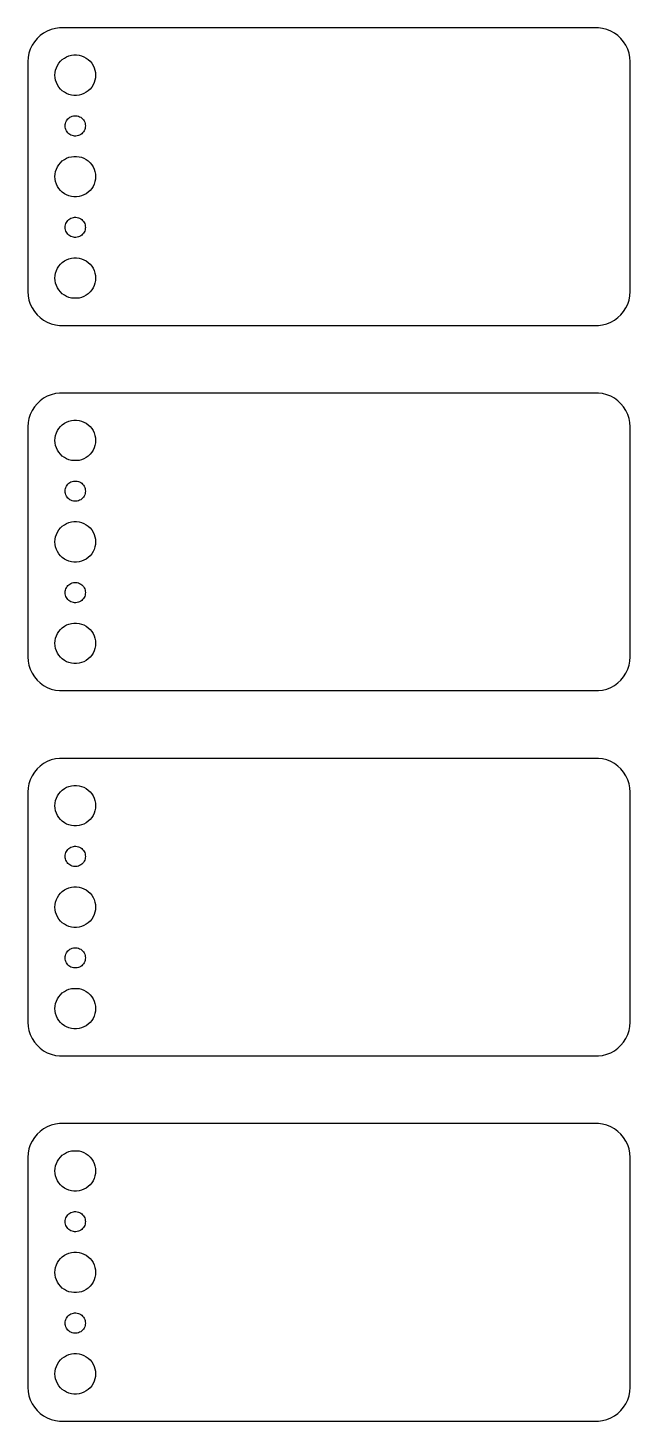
# Model space of a CAD drawing. Header units: metres. Extents: x -44 to 44, y 140 to 346.
import ezdxf

# ---------------------------------------------------------------- set-up
doc = ezdxf.new("R2010")
doc.units = ezdxf.units.M

msp = doc.modelspace()

# ---------------------------------------------------------------- linework, layer by layer
for p, q in [((-43.1448, 344.423), (-43.5451, 343.939)), ((-42.6871, 344.853), (-43.1448, 344.423)), ((-42.1791, 345.222), (-42.6871, 344.853)), ((-41.6289, 345.524), (-42.1791, 345.222)), ((-41.0451, 345.755), (-41.6289, 345.524)), ((-40.4369, 345.911), (-41.0451, 345.755)), ((-39.8139, 345.99), (-40.4369, 345.911)), ((39.8139, 345.99), (-39.8139, 345.99)), ((40.4369, 345.911), (39.8139, 345.99)), ((41.0451, 345.755), (40.4369, 345.911)), ((41.6289, 345.524), (41.0451, 345.755)), ((42.1791, 345.222), (41.6289, 345.524)), ((42.6871, 344.853), (42.1791, 345.222)), ((43.1448, 344.423), (42.6871, 344.853)), ((43.5451, 343.939), (43.1448, 344.423)), ((-44.3429, 342.243), (-44.4606, 341.627)), ((-44.1489, 342.841), (-44.3429, 342.243)), ((-43.8815, 343.409), (-44.1489, 342.841)), ((-43.5451, 343.939), (-43.8815, 343.409)), ((-38.427, 341.853), (-38.0621, 341.947)), ((-38.0621, 341.947), (-37.6884, 341.994)), ((-37.6884, 341.994), (-37.3116, 341.994)), ((-37.3116, 341.994), (-36.9379, 341.947)), ((-36.9379, 341.947), (-36.5729, 341.853)), ((43.8815, 343.409), (43.5451, 343.939)), ((44.1489, 342.841), (43.8815, 343.409)), ((44.3429, 342.243), (44.1489, 342.841)), ((44.4606, 341.627), (44.3429, 342.243)), ((-44.4606, 341.627), (-44.5, 341)), ((-44.5, 341), (-44.5, 307)), ((-40.4057, 339.746), (-40.2893, 340.104)), ((-40.2893, 340.104), (-40.1289, 340.445)), ((-40.1289, 340.445), (-39.927, 340.763)), ((-39.927, 340.763), (-39.6869, 341.054)), ((-39.6869, 341.054), (-39.4123, 341.312)), ((-39.4123, 341.312), (-39.1075, 341.533)), ((-39.1075, 341.533), (-38.7773, 341.714)), ((-38.7773, 341.714), (-38.427, 341.853)), ((-36.5729, 341.853), (-36.2227, 341.714)), ((-36.2227, 341.714), (-35.8925, 341.533)), ((-35.8925, 341.533), (-35.5877, 341.312)), ((-35.5877, 341.312), (-35.3131, 341.054)), ((-35.3131, 341.054), (-35.0729, 340.763)), ((-35.0729, 340.763), (-34.8711, 340.445)), ((-34.8711, 340.445), (-34.7107, 340.104)), ((-34.7107, 340.104), (-34.5942, 339.746)), ((44.5, 341), (44.4606, 341.627)), ((44.5, 307), (44.5, 341)), ((-40.5, 339), (-40.4763, 339.376)), ((-40.4763, 338.624), (-40.5, 339)), ((-40.4763, 339.376), (-40.4057, 339.746)), ((-40.4057, 338.254), (-40.4763, 338.624)), ((-40.2893, 337.896), (-40.4057, 338.254)), ((-40.1289, 337.555), (-40.2893, 337.896)), ((-34.7107, 337.896), (-34.8711, 337.555)), ((-34.5942, 338.254), (-34.7107, 337.896)), ((-34.5942, 339.746), (-34.5237, 339.376)), ((-34.5237, 338.624), (-34.5942, 338.254)), ((-34.5237, 339.376), (-34.5, 339)), ((-34.5, 339), (-34.5237, 338.624)), ((-39.927, 337.237), (-40.1289, 337.555)), ((-39.6869, 336.946), (-39.927, 337.237)), ((-39.4123, 336.688), (-39.6869, 336.946)), ((-39.1075, 336.467), (-39.4123, 336.688)), ((-38.7773, 336.286), (-39.1075, 336.467)), ((-38.427, 336.147), (-38.7773, 336.286)), ((-38.0621, 336.053), (-38.427, 336.147)), ((-37.6884, 336.006), (-38.0621, 336.053)), ((-37.3116, 336.006), (-37.6884, 336.006)), ((-36.9379, 336.053), (-37.3116, 336.006)), ((-36.5729, 336.147), (-36.9379, 336.053)), ((-36.2227, 336.286), (-36.5729, 336.147)), ((-35.8925, 336.467), (-36.2227, 336.286)), ((-35.5877, 336.688), (-35.8925, 336.467)), ((-35.3131, 336.946), (-35.5877, 336.688)), ((-35.0729, 337.237), (-35.3131, 336.946)), ((-34.8711, 337.555), (-35.0729, 337.237)), ((-39, 331.5), (-38.9882, 331.688)), ((-38.9882, 331.688), (-38.9529, 331.873)), ((-38.9529, 331.873), (-38.8947, 332.052)), ((-38.8947, 332.052), (-38.8145, 332.223)), ((-38.8145, 332.223), (-38.7135, 332.382)), ((-38.7135, 332.382), (-38.5934, 332.527)), ((-38.5934, 332.527), (-38.4561, 332.656)), ((-38.4561, 332.656), (-38.3037, 332.766)), ((-38.3037, 332.766), (-38.1387, 332.857)), ((-38.1387, 332.857), (-37.9635, 332.927)), ((-37.9635, 332.927), (-37.7811, 332.973)), ((-37.7811, 332.973), (-37.5942, 332.997)), ((-37.5942, 332.997), (-37.4058, 332.997)), ((-37.4058, 332.997), (-37.2189, 332.973)), ((-37.2189, 332.973), (-37.0365, 332.927)), ((-37.0365, 332.927), (-36.8613, 332.857)), ((-36.8613, 332.857), (-36.6963, 332.766)), ((-36.6963, 332.766), (-36.5439, 332.656)), ((-36.5439, 332.656), (-36.4065, 332.527)), ((-36.4065, 332.527), (-36.2865, 332.382)), ((-36.2865, 332.382), (-36.1855, 332.223)), ((-36.1855, 332.223), (-36.1053, 332.052)), ((-36.1053, 332.052), (-36.0471, 331.873)), ((-36.0471, 331.873), (-36.0118, 331.688)), ((-36.0118, 331.688), (-36, 331.5)), ((-38.9882, 331.312), (-39, 331.5)), ((-38.9529, 331.127), (-38.9882, 331.312)), ((-38.8947, 330.948), (-38.9529, 331.127)), ((-38.8145, 330.777), (-38.8947, 330.948)), ((-38.7135, 330.618), (-38.8145, 330.777)), ((-38.5934, 330.473), (-38.7135, 330.618)), ((-38.4561, 330.344), (-38.5934, 330.473)), ((-38.3037, 330.234), (-38.4561, 330.344)), ((-38.1387, 330.143), (-38.3037, 330.234)), ((-37.9635, 330.073), (-38.1387, 330.143)), ((-37.7811, 330.027), (-37.9635, 330.073)), ((-37.5942, 330.003), (-37.7811, 330.027)), ((-37.4058, 330.003), (-37.5942, 330.003)), ((-37.2189, 330.027), (-37.4058, 330.003)), ((-37.0365, 330.073), (-37.2189, 330.027)), ((-36.8613, 330.143), (-37.0365, 330.073)), ((-36.6963, 330.234), (-36.8613, 330.143)), ((-36.5439, 330.344), (-36.6963, 330.234)), ((-36.4065, 330.473), (-36.5439, 330.344)), ((-36.2865, 330.618), (-36.4065, 330.473)), ((-36.1855, 330.777), (-36.2865, 330.618)), ((-36.1053, 330.948), (-36.1855, 330.777)), ((-36.0471, 331.127), (-36.1053, 330.948)), ((-36.0118, 331.312), (-36.0471, 331.127)), ((-36, 331.5), (-36.0118, 331.312)), ((-40.1289, 325.445), (-39.927, 325.763)), ((-39.927, 325.763), (-39.6869, 326.054)), ((-39.6869, 326.054), (-39.4123, 326.312)), ((-39.4123, 326.312), (-39.1075, 326.533)), ((-39.1075, 326.533), (-38.7773, 326.714)), ((-38.7773, 326.714), (-38.427, 326.853)), ((-38.427, 326.853), (-38.0621, 326.947)), ((-38.0621, 326.947), (-37.6884, 326.994)), ((-37.6884, 326.994), (-37.3116, 326.994)), ((-37.3116, 326.994), (-36.9379, 326.947)), ((-36.9379, 326.947), (-36.5729, 326.853)), ((-36.5729, 326.853), (-36.2227, 326.714)), ((-36.2227, 326.714), (-35.8925, 326.533)), ((-35.8925, 326.533), (-35.5877, 326.312)), ((-35.5877, 326.312), (-35.3131, 326.054)), ((-35.3131, 326.054), (-35.0729, 325.763)), ((-35.0729, 325.763), (-34.8711, 325.445)), ((-40.5, 324), (-40.4763, 324.376)), ((-40.4763, 323.624), (-40.5, 324)), ((-40.4763, 324.376), (-40.4057, 324.746)), ((-40.4057, 323.254), (-40.4763, 323.624)), ((-40.4057, 324.746), (-40.2893, 325.104)), ((-40.2893, 325.104), (-40.1289, 325.445)), ((-34.8711, 325.445), (-34.7107, 325.104)), ((-34.7107, 325.104), (-34.5942, 324.746)), ((-34.5942, 324.746), (-34.5237, 324.376)), ((-34.5237, 323.624), (-34.5942, 323.254)), ((-34.5237, 324.376), (-34.5, 324)), ((-34.5, 324), (-34.5237, 323.624)), ((-40.2893, 322.896), (-40.4057, 323.254)), ((-40.1289, 322.555), (-40.2893, 322.896)), ((-39.927, 322.237), (-40.1289, 322.555)), ((-39.6869, 321.946), (-39.927, 322.237)), ((-39.4123, 321.688), (-39.6869, 321.946)), ((-39.1075, 321.467), (-39.4123, 321.688)), ((-38.7773, 321.286), (-39.1075, 321.467)), ((-35.8925, 321.467), (-36.2227, 321.286)), ((-35.5877, 321.688), (-35.8925, 321.467)), ((-35.3131, 321.946), (-35.5877, 321.688)), ((-35.0729, 322.237), (-35.3131, 321.946)), ((-34.8711, 322.555), (-35.0729, 322.237)), ((-34.7107, 322.896), (-34.8711, 322.555)), ((-34.5942, 323.254), (-34.7107, 322.896)), ((-38.427, 321.147), (-38.7773, 321.286)), ((-38.0621, 321.053), (-38.427, 321.147)), ((-37.6884, 321.006), (-38.0621, 321.053)), ((-37.3116, 321.006), (-37.6884, 321.006)), ((-36.9379, 321.053), (-37.3116, 321.006)), ((-36.5729, 321.147), (-36.9379, 321.053)), ((-36.2227, 321.286), (-36.5729, 321.147)), ((-38.8947, 317.052), (-38.8145, 317.223)), ((-38.8145, 317.223), (-38.7135, 317.382)), ((-38.7135, 317.382), (-38.5934, 317.527)), ((-38.5934, 317.527), (-38.4561, 317.656)), ((-38.4561, 317.656), (-38.3037, 317.766)), ((-38.3037, 317.766), (-38.1387, 317.857)), ((-38.1387, 317.857), (-37.9635, 317.927)), ((-37.9635, 317.927), (-37.7811, 317.973)), ((-37.7811, 317.973), (-37.5942, 317.997)), ((-37.5942, 317.997), (-37.4058, 317.997)), ((-37.4058, 317.997), (-37.2189, 317.973)), ((-37.2189, 317.973), (-37.0365, 317.927)), ((-37.0365, 317.927), (-36.8613, 317.857)), ((-36.8613, 317.857), (-36.6963, 317.766)), ((-36.6963, 317.766), (-36.5439, 317.656)), ((-36.5439, 317.656), (-36.4065, 317.527)), ((-36.4065, 317.527), (-36.2865, 317.382)), ((-36.2865, 317.382), (-36.1855, 317.223)), ((-36.1855, 317.223), (-36.1053, 317.052)), ((-39, 316.5), (-38.9882, 316.688)), ((-38.9882, 316.312), (-39, 316.5)), ((-38.9882, 316.688), (-38.9529, 316.873)), ((-38.9529, 316.127), (-38.9882, 316.312)), ((-38.9529, 316.873), (-38.8947, 317.052)), ((-38.8947, 315.948), (-38.9529, 316.127)), ((-38.8145, 315.777), (-38.8947, 315.948)), ((-38.7135, 315.618), (-38.8145, 315.777)), ((-38.5934, 315.473), (-38.7135, 315.618)), ((-38.4561, 315.344), (-38.5934, 315.473)), ((-38.3037, 315.234), (-38.4561, 315.344)), ((-38.1387, 315.143), (-38.3037, 315.234)), ((-36.6963, 315.234), (-36.8613, 315.143)), ((-36.5439, 315.344), (-36.6963, 315.234)), ((-36.4065, 315.473), (-36.5439, 315.344)), ((-36.2865, 315.618), (-36.4065, 315.473)), ((-36.1855, 315.777), (-36.2865, 315.618)), ((-36.1053, 315.948), (-36.1855, 315.777)), ((-36.1053, 317.052), (-36.0471, 316.873)), ((-36.0471, 316.127), (-36.1053, 315.948)), ((-36.0471, 316.873), (-36.0118, 316.688)), ((-36.0118, 316.312), (-36.0471, 316.127)), ((-36.0118, 316.688), (-36, 316.5)), ((-36, 316.5), (-36.0118, 316.312)), ((-37.9635, 315.073), (-38.1387, 315.143)), ((-37.7811, 315.027), (-37.9635, 315.073)), ((-37.5942, 315.003), (-37.7811, 315.027)), ((-37.4058, 315.003), (-37.5942, 315.003)), ((-37.2189, 315.027), (-37.4058, 315.003)), ((-37.0365, 315.073), (-37.2189, 315.027)), ((-36.8613, 315.143), (-37.0365, 315.073)), ((-39.927, 310.763), (-39.6869, 311.054)), ((-39.6869, 311.054), (-39.4123, 311.312)), ((-39.4123, 311.312), (-39.1075, 311.533)), ((-39.1075, 311.533), (-38.7773, 311.714)), ((-38.7773, 311.714), (-38.427, 311.853)), ((-38.427, 311.853), (-38.0621, 311.947)), ((-38.0621, 311.947), (-37.6884, 311.994)), ((-37.6884, 311.994), (-37.3116, 311.994)), ((-37.3116, 311.994), (-36.9379, 311.947)), ((-36.9379, 311.947), (-36.5729, 311.853)), ((-36.5729, 311.853), (-36.2227, 311.714)), ((-36.2227, 311.714), (-35.8925, 311.533)), ((-35.8925, 311.533), (-35.5877, 311.312)), ((-35.5877, 311.312), (-35.3131, 311.054)), ((-35.3131, 311.054), (-35.0729, 310.763)), ((-40.5, 309), (-40.4763, 309.376)), ((-40.4763, 308.624), (-40.5, 309)), ((-40.4763, 309.376), (-40.4057, 309.746)), ((-40.4057, 309.746), (-40.2893, 310.104)), ((-40.2893, 310.104), (-40.1289, 310.445)), ((-40.1289, 310.445), (-39.927, 310.763)), ((-35.0729, 310.763), (-34.8711, 310.445)), ((-34.8711, 310.445), (-34.7107, 310.104)), ((-34.7107, 310.104), (-34.5942, 309.746)), ((-34.5942, 309.746), (-34.5237, 309.376)), ((-34.5237, 309.376), (-34.5, 309)), ((-34.5, 309), (-34.5237, 308.624)), ((-44.5, 307), (-44.4606, 306.373)), ((-40.4057, 308.254), (-40.4763, 308.624)), ((-40.2893, 307.896), (-40.4057, 308.254)), ((-40.1289, 307.555), (-40.2893, 307.896)), ((-39.927, 307.237), (-40.1289, 307.555)), ((-39.6869, 306.946), (-39.927, 307.237)), ((-39.4123, 306.688), (-39.6869, 306.946)), ((-35.3131, 306.946), (-35.5877, 306.688)), ((-35.0729, 307.237), (-35.3131, 306.946)), ((-34.8711, 307.555), (-35.0729, 307.237)), ((-34.7107, 307.896), (-34.8711, 307.555)), ((-34.5942, 308.254), (-34.7107, 307.896)), ((-34.5237, 308.624), (-34.5942, 308.254)), ((44.4606, 306.373), (44.5, 307)), ((-44.4606, 306.373), (-44.3429, 305.757)), ((-44.3429, 305.757), (-44.1489, 305.159)), ((-44.1489, 305.159), (-43.8815, 304.591)), ((-39.1075, 306.467), (-39.4123, 306.688)), ((-38.7773, 306.286), (-39.1075, 306.467)), ((-38.427, 306.147), (-38.7773, 306.286)), ((-38.0621, 306.053), (-38.427, 306.147)), ((-37.6884, 306.006), (-38.0621, 306.053)), ((-37.3116, 306.006), (-37.6884, 306.006)), ((-36.9379, 306.053), (-37.3116, 306.006)), ((-36.5729, 306.147), (-36.9379, 306.053)), ((-36.2227, 306.286), (-36.5729, 306.147)), ((-35.8925, 306.467), (-36.2227, 306.286)), ((-35.5877, 306.688), (-35.8925, 306.467)), ((43.8815, 304.591), (44.1489, 305.159)), ((44.1489, 305.159), (44.3429, 305.757)), ((44.3429, 305.757), (44.4606, 306.373)), ((-43.8815, 304.591), (-43.5451, 304.061)), ((-43.5451, 304.061), (-43.1448, 303.577)), ((-43.1448, 303.577), (-42.6871, 303.147)), ((-42.6871, 303.147), (-42.1791, 302.778)), ((42.1791, 302.778), (42.6871, 303.147)), ((42.6871, 303.147), (43.1448, 303.577)), ((43.1448, 303.577), (43.5451, 304.061)), ((43.5451, 304.061), (43.8815, 304.591)), ((-42.1791, 302.778), (-41.6289, 302.476)), ((-41.6289, 302.476), (-41.0451, 302.245)), ((-41.0451, 302.245), (-40.4369, 302.089)), ((-40.4369, 302.089), (-39.8139, 302.01)), ((-39.8139, 302.01), (39.8139, 302.01)), ((39.8139, 302.01), (40.4369, 302.089)), ((40.4369, 302.089), (41.0451, 302.245)), ((41.0451, 302.245), (41.6289, 302.476)), ((41.6289, 302.476), (42.1791, 302.778)), ((-42.6871, 290.853), (-43.1448, 290.423)), ((-42.1791, 291.222), (-42.6871, 290.853)), ((-41.6289, 291.524), (-42.1791, 291.222)), ((-41.0451, 291.755), (-41.6289, 291.524)), ((-40.4369, 291.911), (-41.0451, 291.755)), ((-39.8139, 291.99), (-40.4369, 291.911)), ((39.8139, 291.99), (-39.8139, 291.99)), ((40.4369, 291.911), (39.8139, 291.99)), ((41.0451, 291.755), (40.4369, 291.911)), ((41.6289, 291.524), (41.0451, 291.755)), ((42.1791, 291.222), (41.6289, 291.524)), ((42.6871, 290.853), (42.1791, 291.222)), ((43.1448, 290.423), (42.6871, 290.853)), ((-44.1489, 288.841), (-44.3429, 288.243)), ((-43.8815, 289.409), (-44.1489, 288.841)), ((-43.5451, 289.939), (-43.8815, 289.409)), ((-43.1448, 290.423), (-43.5451, 289.939)), ((43.5451, 289.939), (43.1448, 290.423)), ((43.8815, 289.409), (43.5451, 289.939)), ((44.1489, 288.841), (43.8815, 289.409)), ((44.3429, 288.243), (44.1489, 288.841)), ((-44.4606, 287.627), (-44.5, 287)), ((-44.5, 287), (-44.5, 253)), ((-44.3429, 288.243), (-44.4606, 287.627)), ((-40.2893, 286.104), (-40.1289, 286.445)), ((-40.1289, 286.445), (-39.927, 286.763)), ((-39.927, 286.763), (-39.6869, 287.054)), ((-39.6869, 287.054), (-39.4123, 287.312)), ((-39.4123, 287.312), (-39.1075, 287.533)), ((-39.1075, 287.533), (-38.7773, 287.714)), ((-38.7773, 287.714), (-38.427, 287.853)), ((-38.427, 287.853), (-38.0621, 287.947)), ((-38.0621, 287.947), (-37.6884, 287.994)), ((-37.6884, 287.994), (-37.3116, 287.994)), ((-37.3116, 287.994), (-36.9379, 287.947)), ((-36.9379, 287.947), (-36.5729, 287.853)), ((-36.5729, 287.853), (-36.2227, 287.714)), ((-36.2227, 287.714), (-35.8925, 287.533)), ((-35.8925, 287.533), (-35.5877, 287.312)), ((-35.5877, 287.312), (-35.3131, 287.054)), ((-35.3131, 287.054), (-35.0729, 286.763)), ((-35.0729, 286.763), (-34.8711, 286.445)), ((-34.8711, 286.445), (-34.7107, 286.104)), ((44.4606, 287.627), (44.3429, 288.243)), ((44.5, 287), (44.4606, 287.627)), ((44.5, 253), (44.5, 287)), ((-40.5, 285), (-40.4763, 285.376)), ((-40.4763, 284.624), (-40.5, 285)), ((-40.4763, 285.376), (-40.4057, 285.746)), ((-40.4057, 284.254), (-40.4763, 284.624)), ((-40.4057, 285.746), (-40.2893, 286.104)), ((-40.2893, 283.896), (-40.4057, 284.254)), ((-34.7107, 286.104), (-34.5942, 285.746)), ((-34.5942, 284.254), (-34.7107, 283.896)), ((-34.5942, 285.746), (-34.5237, 285.376)), ((-34.5237, 284.624), (-34.5942, 284.254)), ((-34.5237, 285.376), (-34.5, 285)), ((-34.5, 285), (-34.5237, 284.624)), ((-40.1289, 283.555), (-40.2893, 283.896)), ((-39.927, 283.237), (-40.1289, 283.555)), ((-39.6869, 282.946), (-39.927, 283.237)), ((-39.4123, 282.688), (-39.6869, 282.946)), ((-39.1075, 282.467), (-39.4123, 282.688)), ((-38.7773, 282.286), (-39.1075, 282.467)), ((-38.427, 282.147), (-38.7773, 282.286)), ((-36.2227, 282.286), (-36.5729, 282.147)), ((-35.8925, 282.467), (-36.2227, 282.286)), ((-35.5877, 282.688), (-35.8925, 282.467)), ((-35.3131, 282.946), (-35.5877, 282.688)), ((-35.0729, 283.237), (-35.3131, 282.946)), ((-34.8711, 283.555), (-35.0729, 283.237)), ((-34.7107, 283.896), (-34.8711, 283.555)), ((-38.0621, 282.053), (-38.427, 282.147)), ((-37.6884, 282.006), (-38.0621, 282.053)), ((-37.3116, 282.006), (-37.6884, 282.006)), ((-36.9379, 282.053), (-37.3116, 282.006)), ((-36.5729, 282.147), (-36.9379, 282.053)), ((-38.8947, 278.052), (-38.8145, 278.223)), ((-38.8145, 278.223), (-38.7135, 278.382)), ((-38.7135, 278.382), (-38.5934, 278.527)), ((-38.5934, 278.527), (-38.4561, 278.656)), ((-38.4561, 278.656), (-38.3037, 278.766)), ((-38.3037, 278.766), (-38.1387, 278.857)), ((-38.1387, 278.857), (-37.9635, 278.927)), ((-37.9635, 278.927), (-37.7811, 278.973)), ((-37.7811, 278.973), (-37.5942, 278.997)), ((-37.5942, 278.997), (-37.4058, 278.997)), ((-37.4058, 278.997), (-37.2189, 278.973)), ((-37.2189, 278.973), (-37.0365, 278.927)), ((-37.0365, 278.927), (-36.8613, 278.857)), ((-36.8613, 278.857), (-36.6963, 278.766)), ((-36.6963, 278.766), (-36.5439, 278.656)), ((-36.5439, 278.656), (-36.4065, 278.527)), ((-36.4065, 278.527), (-36.2865, 278.382)), ((-36.2865, 278.382), (-36.1855, 278.223)), ((-36.1855, 278.223), (-36.1053, 278.052)), ((-39, 277.5), (-38.9882, 277.688)), ((-38.9882, 277.312), (-39, 277.5)), ((-38.9882, 277.688), (-38.9529, 277.873)), ((-38.9529, 277.127), (-38.9882, 277.312)), ((-38.9529, 277.873), (-38.8947, 278.052)), ((-38.8947, 276.948), (-38.9529, 277.127)), ((-38.8145, 276.777), (-38.8947, 276.948)), ((-38.7135, 276.618), (-38.8145, 276.777)), ((-38.5934, 276.473), (-38.7135, 276.618)), ((-38.4561, 276.344), (-38.5934, 276.473)), ((-38.3037, 276.234), (-38.4561, 276.344)), ((-38.1387, 276.143), (-38.3037, 276.234)), ((-37.9635, 276.073), (-38.1387, 276.143)), ((-37.7811, 276.027), (-37.9635, 276.073)), ((-37.5942, 276.003), (-37.7811, 276.027)), ((-37.2189, 276.027), (-37.4058, 276.003)), ((-37.0365, 276.073), (-37.2189, 276.027)), ((-36.8613, 276.143), (-37.0365, 276.073)), ((-36.6963, 276.234), (-36.8613, 276.143)), ((-36.5439, 276.344), (-36.6963, 276.234)), ((-36.4065, 276.473), (-36.5439, 276.344)), ((-36.2865, 276.618), (-36.4065, 276.473)), ((-36.1855, 276.777), (-36.2865, 276.618)), ((-36.1053, 276.948), (-36.1855, 276.777)), ((-36.1053, 278.052), (-36.0471, 277.873)), ((-36.0471, 277.127), (-36.1053, 276.948)), ((-36.0471, 277.873), (-36.0118, 277.688)), ((-36.0118, 277.312), (-36.0471, 277.127)), ((-36.0118, 277.688), (-36, 277.5)), ((-36, 277.5), (-36.0118, 277.312)), ((-37.4058, 276.003), (-37.5942, 276.003)), ((-39.927, 271.763), (-39.6869, 272.054)), ((-39.6869, 272.054), (-39.4123, 272.312)), ((-39.4123, 272.312), (-39.1075, 272.533)), ((-39.1075, 272.533), (-38.7773, 272.714)), ((-38.7773, 272.714), (-38.427, 272.853)), ((-38.427, 272.853), (-38.0621, 272.947)), ((-38.0621, 272.947), (-37.6884, 272.994)), ((-37.6884, 272.994), (-37.3116, 272.994)), ((-37.3116, 272.994), (-36.9379, 272.947)), ((-36.9379, 272.947), (-36.5729, 272.853)), ((-36.5729, 272.853), (-36.2227, 272.714)), ((-36.2227, 272.714), (-35.8925, 272.533)), ((-35.8925, 272.533), (-35.5877, 272.312)), ((-35.5877, 272.312), (-35.3131, 272.054)), ((-35.3131, 272.054), (-35.0729, 271.763)), ((-40.5, 270), (-40.4763, 270.376)), ((-40.4763, 269.624), (-40.5, 270)), ((-40.4763, 270.376), (-40.4057, 270.746)), ((-40.4057, 270.746), (-40.2893, 271.104)), ((-40.2893, 271.104), (-40.1289, 271.445)), ((-40.1289, 271.445), (-39.927, 271.763)), ((-35.0729, 271.763), (-34.8711, 271.445)), ((-34.8711, 271.445), (-34.7107, 271.104)), ((-34.7107, 271.104), (-34.5942, 270.746)), ((-34.5942, 270.746), (-34.5237, 270.376)), ((-34.5237, 270.376), (-34.5, 270)), ((-34.5, 270), (-34.5237, 269.624)), ((-40.4057, 269.254), (-40.4763, 269.624)), ((-40.2893, 268.896), (-40.4057, 269.254)), ((-40.1289, 268.555), (-40.2893, 268.896)), ((-39.927, 268.237), (-40.1289, 268.555)), ((-39.6869, 267.946), (-39.927, 268.237)), ((-39.4123, 267.688), (-39.6869, 267.946)), ((-35.3131, 267.946), (-35.5877, 267.688)), ((-35.0729, 268.237), (-35.3131, 267.946)), ((-34.8711, 268.555), (-35.0729, 268.237)), ((-34.7107, 268.896), (-34.8711, 268.555)), ((-34.5942, 269.254), (-34.7107, 268.896)), ((-34.5237, 269.624), (-34.5942, 269.254)), ((-39.1075, 267.467), (-39.4123, 267.688)), ((-38.7773, 267.286), (-39.1075, 267.467)), ((-38.427, 267.147), (-38.7773, 267.286)), ((-38.0621, 267.053), (-38.427, 267.147)), ((-37.6884, 267.006), (-38.0621, 267.053)), ((-37.3116, 267.006), (-37.6884, 267.006)), ((-36.9379, 267.053), (-37.3116, 267.006)), ((-36.5729, 267.147), (-36.9379, 267.053)), ((-36.2227, 267.286), (-36.5729, 267.147)), ((-35.8925, 267.467), (-36.2227, 267.286)), ((-35.5877, 267.688), (-35.8925, 267.467)), ((-38.5934, 263.527), (-38.4561, 263.656)), ((-38.4561, 263.656), (-38.3037, 263.766)), ((-38.3037, 263.766), (-38.1387, 263.857)), ((-38.1387, 263.857), (-37.9635, 263.927)), ((-37.9635, 263.927), (-37.7811, 263.973)), ((-37.7811, 263.973), (-37.5942, 263.997)), ((-37.5942, 263.997), (-37.4058, 263.997)), ((-37.4058, 263.997), (-37.2189, 263.973)), ((-37.2189, 263.973), (-37.0365, 263.927)), ((-37.0365, 263.927), (-36.8613, 263.857)), ((-36.8613, 263.857), (-36.6963, 263.766)), ((-36.6963, 263.766), (-36.5439, 263.656)), ((-36.5439, 263.656), (-36.4065, 263.527)), ((-39, 262.5), (-38.9882, 262.688)), ((-38.9882, 262.312), (-39, 262.5)), ((-38.9882, 262.688), (-38.9529, 262.873)), ((-38.9529, 262.127), (-38.9882, 262.312)), ((-38.9529, 262.873), (-38.8947, 263.052)), ((-38.8947, 261.948), (-38.9529, 262.127)), ((-38.8947, 263.052), (-38.8145, 263.223)), ((-38.8145, 261.777), (-38.8947, 261.948)), ((-38.8145, 263.223), (-38.7135, 263.382)), ((-38.7135, 261.618), (-38.8145, 261.777)), ((-38.7135, 263.382), (-38.5934, 263.527)), ((-38.5934, 261.473), (-38.7135, 261.618)), ((-36.4065, 263.527), (-36.2865, 263.382)), ((-36.2865, 261.618), (-36.4065, 261.473)), ((-36.2865, 263.382), (-36.1855, 263.223)), ((-36.1855, 261.777), (-36.2865, 261.618)), ((-36.1855, 263.223), (-36.1053, 263.052)), ((-36.1053, 261.948), (-36.1855, 261.777)), ((-36.1053, 263.052), (-36.0471, 262.873)), ((-36.0471, 262.127), (-36.1053, 261.948)), ((-36.0471, 262.873), (-36.0118, 262.688)), ((-36.0118, 262.312), (-36.0471, 262.127)), ((-36.0118, 262.688), (-36, 262.5)), ((-36, 262.5), (-36.0118, 262.312)), ((-38.4561, 261.344), (-38.5934, 261.473)), ((-38.3037, 261.234), (-38.4561, 261.344)), ((-38.1387, 261.143), (-38.3037, 261.234)), ((-37.9635, 261.073), (-38.1387, 261.143)), ((-37.7811, 261.027), (-37.9635, 261.073)), ((-37.5942, 261.003), (-37.7811, 261.027)), ((-37.4058, 261.003), (-37.5942, 261.003)), ((-37.2189, 261.027), (-37.4058, 261.003)), ((-37.0365, 261.073), (-37.2189, 261.027)), ((-36.8613, 261.143), (-37.0365, 261.073)), ((-36.6963, 261.234), (-36.8613, 261.143)), ((-36.5439, 261.344), (-36.6963, 261.234)), ((-36.4065, 261.473), (-36.5439, 261.344)), ((-39.4123, 257.312), (-39.1075, 257.533)), ((-39.1075, 257.533), (-38.7773, 257.714)), ((-38.7773, 257.714), (-38.427, 257.853)), ((-38.427, 257.853), (-38.0621, 257.947)), ((-38.0621, 257.947), (-37.6884, 257.994)), ((-37.6884, 257.994), (-37.3116, 257.994)), ((-37.3116, 257.994), (-36.9379, 257.947)), ((-36.9379, 257.947), (-36.5729, 257.853)), ((-36.5729, 257.853), (-36.2227, 257.714)), ((-36.2227, 257.714), (-35.8925, 257.533)), ((-35.8925, 257.533), (-35.5877, 257.312)), ((-40.4763, 255.376), (-40.4057, 255.746)), ((-40.4057, 255.746), (-40.2893, 256.104)), ((-40.2893, 256.104), (-40.1289, 256.445)), ((-40.1289, 256.445), (-39.927, 256.763)), ((-39.927, 256.763), (-39.6869, 257.054)), ((-39.6869, 257.054), (-39.4123, 257.312)), ((-35.5877, 257.312), (-35.3131, 257.054)), ((-35.3131, 257.054), (-35.0729, 256.763)), ((-35.0729, 256.763), (-34.8711, 256.445)), ((-34.8711, 256.445), (-34.7107, 256.104)), ((-34.7107, 256.104), (-34.5942, 255.746)), ((-34.5942, 255.746), (-34.5237, 255.376)), ((-40.5, 255), (-40.4763, 255.376)), ((-40.4763, 254.624), (-40.5, 255)), ((-40.4057, 254.254), (-40.4763, 254.624)), ((-40.2893, 253.896), (-40.4057, 254.254)), ((-40.1289, 253.555), (-40.2893, 253.896)), ((-39.927, 253.237), (-40.1289, 253.555)), ((-34.8711, 253.555), (-35.0729, 253.237)), ((-34.7107, 253.896), (-34.8711, 253.555)), ((-34.5942, 254.254), (-34.7107, 253.896)), ((-34.5237, 254.624), (-34.5942, 254.254)), ((-34.5237, 255.376), (-34.5, 255)), ((-34.5, 255), (-34.5237, 254.624)), ((-44.5, 253), (-44.4606, 252.373)), ((-44.4606, 252.373), (-44.3429, 251.757)), ((-44.3429, 251.757), (-44.1489, 251.159)), ((-39.6869, 252.946), (-39.927, 253.237)), ((-39.4123, 252.688), (-39.6869, 252.946)), ((-39.1075, 252.467), (-39.4123, 252.688)), ((-38.7773, 252.286), (-39.1075, 252.467)), ((-38.427, 252.147), (-38.7773, 252.286)), ((-38.0621, 252.053), (-38.427, 252.147)), ((-37.6884, 252.006), (-38.0621, 252.053)), ((-37.3116, 252.006), (-37.6884, 252.006)), ((-36.9379, 252.053), (-37.3116, 252.006)), ((-36.5729, 252.147), (-36.9379, 252.053)), ((-36.2227, 252.286), (-36.5729, 252.147)), ((-35.8925, 252.467), (-36.2227, 252.286)), ((-35.5877, 252.688), (-35.8925, 252.467)), ((-35.3131, 252.946), (-35.5877, 252.688)), ((-35.0729, 253.237), (-35.3131, 252.946)), ((44.1489, 251.159), (44.3429, 251.757)), ((44.3429, 251.757), (44.4606, 252.373)), ((44.4606, 252.373), (44.5, 253)), ((-44.1489, 251.159), (-43.8815, 250.591)), ((-43.8815, 250.591), (-43.5451, 250.061)), ((-43.5451, 250.061), (-43.1448, 249.577)), ((-43.1448, 249.577), (-42.6871, 249.147)), ((42.6871, 249.147), (43.1448, 249.577)), ((43.1448, 249.577), (43.5451, 250.061)), ((43.5451, 250.061), (43.8815, 250.591)), ((43.8815, 250.591), (44.1489, 251.159)), ((-42.6871, 249.147), (-42.1791, 248.778)), ((-42.1791, 248.778), (-41.6289, 248.476)), ((-41.6289, 248.476), (-41.0451, 248.245)), ((-41.0451, 248.245), (-40.4369, 248.089)), ((-40.4369, 248.089), (-39.8139, 248.01)), ((-39.8139, 248.01), (39.8139, 248.01)), ((39.8139, 248.01), (40.4369, 248.089)), ((40.4369, 248.089), (41.0451, 248.245)), ((41.0451, 248.245), (41.6289, 248.476)), ((41.6289, 248.476), (42.1791, 248.778)), ((42.1791, 248.778), (42.6871, 249.147)), ((-42.1791, 237.222), (-42.6871, 236.853)), ((-41.6289, 237.524), (-42.1791, 237.222)), ((-41.0451, 237.755), (-41.6289, 237.524)), ((-40.4369, 237.911), (-41.0451, 237.755)), ((-39.8139, 237.99), (-40.4369, 237.911)), ((39.8139, 237.99), (-39.8139, 237.99)), ((40.4369, 237.911), (39.8139, 237.99)), ((41.0451, 237.755), (40.4369, 237.911)), ((41.6289, 237.524), (41.0451, 237.755)), ((42.1791, 237.222), (41.6289, 237.524)), ((42.6871, 236.853), (42.1791, 237.222)), ((-44.1489, 234.841), (-44.3429, 234.243)), ((-43.8815, 235.409), (-44.1489, 234.841)), ((-43.5451, 235.939), (-43.8815, 235.409)), ((-43.1448, 236.423), (-43.5451, 235.939)), ((-42.6871, 236.853), (-43.1448, 236.423)), ((43.1448, 236.423), (42.6871, 236.853)), ((43.5451, 235.939), (43.1448, 236.423)), ((43.8815, 235.409), (43.5451, 235.939)), ((44.1489, 234.841), (43.8815, 235.409)), ((44.3429, 234.243), (44.1489, 234.841)), ((-44.4606, 233.627), (-44.5, 233)), ((-44.5, 233), (-44.5, 199)), ((-44.3429, 234.243), (-44.4606, 233.627)), ((-40.1289, 232.445), (-39.927, 232.763)), ((-39.927, 232.763), (-39.6869, 233.054)), ((-39.6869, 233.054), (-39.4123, 233.312)), ((-39.4123, 233.312), (-39.1075, 233.533)), ((-39.1075, 233.533), (-38.7773, 233.714)), ((-38.7773, 233.714), (-38.427, 233.853)), ((-38.427, 233.853), (-38.0621, 233.947)), ((-38.0621, 233.947), (-37.6884, 233.994)), ((-37.6884, 233.994), (-37.3116, 233.994)), ((-37.3116, 233.994), (-36.9379, 233.947)), ((-36.9379, 233.947), (-36.5729, 233.853)), ((-36.5729, 233.853), (-36.2227, 233.714)), ((-36.2227, 233.714), (-35.8925, 233.533)), ((-35.8925, 233.533), (-35.5877, 233.312)), ((-35.5877, 233.312), (-35.3131, 233.054)), ((-35.3131, 233.054), (-35.0729, 232.763)), ((-35.0729, 232.763), (-34.8711, 232.445)), ((44.4606, 233.627), (44.3429, 234.243)), ((44.5, 233), (44.4606, 233.627)), ((44.5, 199), (44.5, 233)), ((-40.5, 231), (-40.4763, 231.376)), ((-40.4763, 230.624), (-40.5, 231)), ((-40.4763, 231.376), (-40.4057, 231.746)), ((-40.4057, 231.746), (-40.2893, 232.104)), ((-40.2893, 232.104), (-40.1289, 232.445)), ((-34.8711, 232.445), (-34.7107, 232.104)), ((-34.7107, 232.104), (-34.5942, 231.746)), ((-34.5942, 231.746), (-34.5237, 231.376)), ((-34.5237, 231.376), (-34.5, 231)), ((-34.5, 231), (-34.5237, 230.624)), ((-40.4057, 230.254), (-40.4763, 230.624)), ((-40.2893, 229.896), (-40.4057, 230.254)), ((-40.1289, 229.555), (-40.2893, 229.896)), ((-39.927, 229.237), (-40.1289, 229.555)), ((-39.6869, 228.946), (-39.927, 229.237)), ((-39.4123, 228.688), (-39.6869, 228.946)), ((-39.1075, 228.467), (-39.4123, 228.688)), ((-35.5877, 228.688), (-35.8925, 228.467)), ((-35.3131, 228.946), (-35.5877, 228.688)), ((-35.0729, 229.237), (-35.3131, 228.946)), ((-34.8711, 229.555), (-35.0729, 229.237)), ((-34.7107, 229.896), (-34.8711, 229.555)), ((-34.5942, 230.254), (-34.7107, 229.896)), ((-34.5237, 230.624), (-34.5942, 230.254)), ((-38.7773, 228.286), (-39.1075, 228.467)), ((-38.427, 228.147), (-38.7773, 228.286)), ((-38.0621, 228.053), (-38.427, 228.147)), ((-37.6884, 228.006), (-38.0621, 228.053)), ((-37.3116, 228.006), (-37.6884, 228.006)), ((-36.9379, 228.053), (-37.3116, 228.006)), ((-36.5729, 228.147), (-36.9379, 228.053)), ((-36.2227, 228.286), (-36.5729, 228.147)), ((-35.8925, 228.467), (-36.2227, 228.286)), ((-38.7135, 224.382), (-38.5934, 224.527)), ((-38.5934, 224.527), (-38.4561, 224.656)), ((-38.4561, 224.656), (-38.3037, 224.766)), ((-38.3037, 224.766), (-38.1387, 224.857)), ((-38.1387, 224.857), (-37.9635, 224.927)), ((-37.9635, 224.927), (-37.7811, 224.973)), ((-37.7811, 224.973), (-37.5942, 224.997)), ((-37.5942, 224.997), (-37.4058, 224.997)), ((-37.4058, 224.997), (-37.2189, 224.973)), ((-37.2189, 224.973), (-37.0365, 224.927)), ((-37.0365, 224.927), (-36.8613, 224.857)), ((-36.8613, 224.857), (-36.6963, 224.766)), ((-36.6963, 224.766), (-36.5439, 224.656)), ((-36.5439, 224.656), (-36.4065, 224.527)), ((-36.4065, 224.527), (-36.2865, 224.382)), ((-39, 223.5), (-38.9882, 223.688)), ((-38.9882, 223.312), (-39, 223.5)), ((-38.9882, 223.688), (-38.9529, 223.873)), ((-38.9529, 223.127), (-38.9882, 223.312)), ((-38.9529, 223.873), (-38.8947, 224.052)), ((-38.8947, 222.948), (-38.9529, 223.127)), ((-38.8947, 224.052), (-38.8145, 224.223)), ((-38.8145, 222.777), (-38.8947, 222.948)), ((-38.8145, 224.223), (-38.7135, 224.382)), ((-38.7135, 222.618), (-38.8145, 222.777)), ((-38.5934, 222.473), (-38.7135, 222.618)), ((-38.4561, 222.344), (-38.5934, 222.473)), ((-36.4065, 222.473), (-36.5439, 222.344)), ((-36.2865, 222.618), (-36.4065, 222.473)), ((-36.2865, 224.382), (-36.1855, 224.223)), ((-36.1855, 222.777), (-36.2865, 222.618)), ((-36.1855, 224.223), (-36.1053, 224.052)), ((-36.1053, 222.948), (-36.1855, 222.777)), ((-36.1053, 224.052), (-36.0471, 223.873)), ((-36.0471, 223.127), (-36.1053, 222.948)), ((-36.0471, 223.873), (-36.0118, 223.688)), ((-36.0118, 223.312), (-36.0471, 223.127)), ((-36.0118, 223.688), (-36, 223.5)), ((-36, 223.5), (-36.0118, 223.312)), ((-38.3037, 222.234), (-38.4561, 222.344)), ((-38.1387, 222.143), (-38.3037, 222.234)), ((-37.9635, 222.073), (-38.1387, 222.143)), ((-37.7811, 222.027), (-37.9635, 222.073)), ((-37.5942, 222.003), (-37.7811, 222.027)), ((-37.4058, 222.003), (-37.5942, 222.003)), ((-37.2189, 222.027), (-37.4058, 222.003)), ((-37.0365, 222.073), (-37.2189, 222.027)), ((-36.8613, 222.143), (-37.0365, 222.073)), ((-36.6963, 222.234), (-36.8613, 222.143)), ((-36.5439, 222.344), (-36.6963, 222.234)), ((-39.4123, 218.312), (-39.1075, 218.533)), ((-39.1075, 218.533), (-38.7773, 218.714)), ((-38.7773, 218.714), (-38.427, 218.853)), ((-38.427, 218.853), (-38.0621, 218.947)), ((-38.0621, 218.947), (-37.6884, 218.994)), ((-37.6884, 218.994), (-37.3116, 218.994)), ((-37.3116, 218.994), (-36.9379, 218.947)), ((-36.9379, 218.947), (-36.5729, 218.853)), ((-36.5729, 218.853), (-36.2227, 218.714)), ((-36.2227, 218.714), (-35.8925, 218.533)), ((-35.8925, 218.533), (-35.5877, 218.312)), ((-40.5, 216), (-40.4763, 216.376)), ((-40.4763, 216.376), (-40.4057, 216.746)), ((-40.4057, 216.746), (-40.2893, 217.104)), ((-40.2893, 217.104), (-40.1289, 217.445)), ((-40.1289, 217.445), (-39.927, 217.763)), ((-39.927, 217.763), (-39.6869, 218.054)), ((-39.6869, 218.054), (-39.4123, 218.312)), ((-35.5877, 218.312), (-35.3131, 218.054)), ((-35.3131, 218.054), (-35.0729, 217.763)), ((-35.0729, 217.763), (-34.8711, 217.445)), ((-34.8711, 217.445), (-34.7107, 217.104)), ((-34.7107, 217.104), (-34.5942, 216.746)), ((-34.5942, 216.746), (-34.5237, 216.376)), ((-34.5237, 216.376), (-34.5, 216)), ((-40.4763, 215.624), (-40.5, 216)), ((-40.4057, 215.254), (-40.4763, 215.624)), ((-40.2893, 214.896), (-40.4057, 215.254)), ((-40.1289, 214.555), (-40.2893, 214.896)), ((-39.927, 214.237), (-40.1289, 214.555)), ((-39.6869, 213.946), (-39.927, 214.237)), ((-35.0729, 214.237), (-35.3131, 213.946)), ((-34.8711, 214.555), (-35.0729, 214.237)), ((-34.7107, 214.896), (-34.8711, 214.555)), ((-34.5942, 215.254), (-34.7107, 214.896)), ((-34.5237, 215.624), (-34.5942, 215.254)), ((-34.5, 216), (-34.5237, 215.624)), ((-39.4123, 213.688), (-39.6869, 213.946)), ((-39.1075, 213.467), (-39.4123, 213.688)), ((-38.7773, 213.286), (-39.1075, 213.467)), ((-38.427, 213.147), (-38.7773, 213.286)), ((-38.0621, 213.053), (-38.427, 213.147)), ((-37.6884, 213.006), (-38.0621, 213.053)), ((-37.3116, 213.006), (-37.6884, 213.006)), ((-36.9379, 213.053), (-37.3116, 213.006)), ((-36.5729, 213.147), (-36.9379, 213.053)), ((-36.2227, 213.286), (-36.5729, 213.147)), ((-35.8925, 213.467), (-36.2227, 213.286)), ((-35.5877, 213.688), (-35.8925, 213.467)), ((-35.3131, 213.946), (-35.5877, 213.688)), ((-39, 208.5), (-38.9882, 208.688)), ((-38.9882, 208.312), (-39, 208.5)), ((-38.9882, 208.688), (-38.9529, 208.873)), ((-38.9529, 208.127), (-38.9882, 208.312)), ((-38.9529, 208.873), (-38.8947, 209.052)), ((-38.8947, 207.948), (-38.9529, 208.127)), ((-38.8947, 209.052), (-38.8145, 209.223)), ((-38.8145, 209.223), (-38.7135, 209.382)), ((-38.7135, 209.382), (-38.5934, 209.527)), ((-38.5934, 209.527), (-38.4561, 209.656)), ((-38.4561, 209.656), (-38.3037, 209.766)), ((-38.3037, 209.766), (-38.1387, 209.857)), ((-38.1387, 209.857), (-37.9635, 209.927)), ((-37.9635, 209.927), (-37.7811, 209.973)), ((-37.7811, 209.973), (-37.5942, 209.997)), ((-37.5942, 209.997), (-37.4058, 209.997)), ((-37.4058, 209.997), (-37.2189, 209.973)), ((-37.2189, 209.973), (-37.0365, 209.927)), ((-37.0365, 209.927), (-36.8613, 209.857)), ((-36.8613, 209.857), (-36.6963, 209.766)), ((-36.6963, 209.766), (-36.5439, 209.656)), ((-36.5439, 209.656), (-36.4065, 209.527)), ((-36.4065, 209.527), (-36.2865, 209.382)), ((-36.2865, 209.382), (-36.1855, 209.223)), ((-36.1855, 209.223), (-36.1053, 209.052)), ((-36.1053, 209.052), (-36.0471, 208.873)), ((-36.0471, 208.127), (-36.1053, 207.948)), ((-36.0471, 208.873), (-36.0118, 208.688)), ((-36.0118, 208.312), (-36.0471, 208.127)), ((-36.0118, 208.688), (-36, 208.5)), ((-36, 208.5), (-36.0118, 208.312)), ((-38.8145, 207.777), (-38.8947, 207.948)), ((-38.7135, 207.618), (-38.8145, 207.777)), ((-38.5934, 207.473), (-38.7135, 207.618)), ((-38.4561, 207.344), (-38.5934, 207.473)), ((-38.3037, 207.234), (-38.4561, 207.344)), ((-38.1387, 207.143), (-38.3037, 207.234)), ((-37.9635, 207.073), (-38.1387, 207.143)), ((-37.7811, 207.027), (-37.9635, 207.073)), ((-37.5942, 207.003), (-37.7811, 207.027)), ((-37.4058, 207.003), (-37.5942, 207.003)), ((-37.2189, 207.027), (-37.4058, 207.003)), ((-37.0365, 207.073), (-37.2189, 207.027)), ((-36.8613, 207.143), (-37.0365, 207.073)), ((-36.6963, 207.234), (-36.8613, 207.143)), ((-36.5439, 207.344), (-36.6963, 207.234)), ((-36.4065, 207.473), (-36.5439, 207.344)), ((-36.2865, 207.618), (-36.4065, 207.473)), ((-36.1855, 207.777), (-36.2865, 207.618)), ((-36.1053, 207.948), (-36.1855, 207.777)), ((-38.427, 203.853), (-38.0621, 203.947)), ((-38.0621, 203.947), (-37.6884, 203.994)), ((-37.6884, 203.994), (-37.3116, 203.994)), ((-37.3116, 203.994), (-36.9379, 203.947)), ((-36.9379, 203.947), (-36.5729, 203.853)), ((-40.4057, 201.746), (-40.2893, 202.104)), ((-40.2893, 202.104), (-40.1289, 202.445)), ((-40.1289, 202.445), (-39.927, 202.763)), ((-39.927, 202.763), (-39.6869, 203.054)), ((-39.6869, 203.054), (-39.4123, 203.312)), ((-39.4123, 203.312), (-39.1075, 203.533)), ((-39.1075, 203.533), (-38.7773, 203.714)), ((-38.7773, 203.714), (-38.427, 203.853)), ((-36.5729, 203.853), (-36.2227, 203.714)), ((-36.2227, 203.714), (-35.8925, 203.533)), ((-35.8925, 203.533), (-35.5877, 203.312)), ((-35.5877, 203.312), (-35.3131, 203.054)), ((-35.3131, 203.054), (-35.0729, 202.763)), ((-35.0729, 202.763), (-34.8711, 202.445)), ((-34.8711, 202.445), (-34.7107, 202.104)), ((-34.7107, 202.104), (-34.5942, 201.746)), ((-40.5, 201), (-40.4763, 201.376)), ((-40.4763, 200.624), (-40.5, 201)), ((-40.4763, 201.376), (-40.4057, 201.746)), ((-40.4057, 200.254), (-40.4763, 200.624)), ((-40.2893, 199.896), (-40.4057, 200.254)), ((-40.1289, 199.555), (-40.2893, 199.896)), ((-34.7107, 199.896), (-34.8711, 199.555)), ((-34.5942, 200.254), (-34.7107, 199.896)), ((-34.5942, 201.746), (-34.5237, 201.376)), ((-34.5237, 200.624), (-34.5942, 200.254)), ((-34.5237, 201.376), (-34.5, 201)), ((-34.5, 201), (-34.5237, 200.624)), ((-44.5, 199), (-44.4606, 198.373)), ((-44.4606, 198.373), (-44.3429, 197.757)), ((-44.3429, 197.757), (-44.1489, 197.159)), ((-39.927, 199.237), (-40.1289, 199.555)), ((-39.6869, 198.946), (-39.927, 199.237)), ((-39.4123, 198.688), (-39.6869, 198.946)), ((-39.1075, 198.467), (-39.4123, 198.688)), ((-38.7773, 198.286), (-39.1075, 198.467)), ((-38.427, 198.147), (-38.7773, 198.286)), ((-38.0621, 198.053), (-38.427, 198.147)), ((-37.6884, 198.006), (-38.0621, 198.053)), ((-37.3116, 198.006), (-37.6884, 198.006)), ((-36.9379, 198.053), (-37.3116, 198.006)), ((-36.5729, 198.147), (-36.9379, 198.053)), ((-36.2227, 198.286), (-36.5729, 198.147)), ((-35.8925, 198.467), (-36.2227, 198.286)), ((-35.5877, 198.688), (-35.8925, 198.467)), ((-35.3131, 198.946), (-35.5877, 198.688)), ((-35.0729, 199.237), (-35.3131, 198.946)), ((-34.8711, 199.555), (-35.0729, 199.237)), ((44.1489, 197.159), (44.3429, 197.757)), ((44.3429, 197.757), (44.4606, 198.373)), ((44.4606, 198.373), (44.5, 199)), ((-44.1489, 197.159), (-43.8815, 196.591)), ((-43.8815, 196.591), (-43.5451, 196.061)), ((-43.5451, 196.061), (-43.1448, 195.577)), ((43.1448, 195.577), (43.5451, 196.061)), ((43.5451, 196.061), (43.8815, 196.591)), ((43.8815, 196.591), (44.1489, 197.159)), ((-43.1448, 195.577), (-42.6871, 195.147)), ((-42.6871, 195.147), (-42.1791, 194.778)), ((-42.1791, 194.778), (-41.6289, 194.476)), ((-41.6289, 194.476), (-41.0451, 194.245)), ((-41.0451, 194.245), (-40.4369, 194.089)), ((-40.4369, 194.089), (-39.8139, 194.01)), ((-39.8139, 194.01), (39.8139, 194.01)), ((39.8139, 194.01), (40.4369, 194.089)), ((40.4369, 194.089), (41.0451, 194.245)), ((41.0451, 194.245), (41.6289, 194.476)), ((41.6289, 194.476), (42.1791, 194.778)), ((42.1791, 194.778), (42.6871, 195.147)), ((42.6871, 195.147), (43.1448, 195.577)), ((-41.6289, 183.524), (-42.1791, 183.222)), ((-41.0451, 183.755), (-41.6289, 183.524)), ((-40.4369, 183.911), (-41.0451, 183.755)), ((-39.8139, 183.99), (-40.4369, 183.911)), ((39.8139, 183.99), (-39.8139, 183.99)), ((40.4369, 183.911), (39.8139, 183.99)), ((41.0451, 183.755), (40.4369, 183.911)), ((41.6289, 183.524), (41.0451, 183.755)), ((42.1791, 183.222), (41.6289, 183.524)), ((-43.8815, 181.409), (-44.1489, 180.841)), ((-43.5451, 181.939), (-43.8815, 181.409)), ((-43.1448, 182.423), (-43.5451, 181.939)), ((-42.6871, 182.853), (-43.1448, 182.423)), ((-42.1791, 183.222), (-42.6871, 182.853)), ((42.6871, 182.853), (42.1791, 183.222)), ((43.1448, 182.423), (42.6871, 182.853)), ((43.5451, 181.939), (43.1448, 182.423)), ((43.8815, 181.409), (43.5451, 181.939)), ((44.1489, 180.841), (43.8815, 181.409)), ((-44.4606, 179.627), (-44.5, 179)), ((-44.3429, 180.243), (-44.4606, 179.627)), ((-44.1489, 180.841), (-44.3429, 180.243)), ((-39.6869, 179.054), (-39.4123, 179.312)), ((-39.4123, 179.312), (-39.1075, 179.533)), ((-39.1075, 179.533), (-38.7773, 179.714)), ((-38.7773, 179.714), (-38.427, 179.853)), ((-38.427, 179.853), (-38.0621, 179.947)), ((-38.0621, 179.947), (-37.6884, 179.994)), ((-37.6884, 179.994), (-37.3116, 179.994)), ((-37.3116, 179.994), (-36.9379, 179.947)), ((-36.9379, 179.947), (-36.5729, 179.853)), ((-36.5729, 179.853), (-36.2227, 179.714)), ((-36.2227, 179.714), (-35.8925, 179.533)), ((-35.8925, 179.533), (-35.5877, 179.312)), ((-35.5877, 179.312), (-35.3131, 179.054)), ((44.3429, 180.243), (44.1489, 180.841)), ((44.4606, 179.627), (44.3429, 180.243)), ((44.5, 179), (44.4606, 179.627)), ((-44.5, 179), (-44.5, 145)), ((-40.5, 177), (-40.4763, 177.376)), ((-40.4763, 177.376), (-40.4057, 177.746)), ((-40.4057, 177.746), (-40.2893, 178.104)), ((-40.2893, 178.104), (-40.1289, 178.445)), ((-40.1289, 178.445), (-39.927, 178.763)), ((-39.927, 178.763), (-39.6869, 179.054)), ((-35.3131, 179.054), (-35.0729, 178.763)), ((-35.0729, 178.763), (-34.8711, 178.445)), ((-34.8711, 178.445), (-34.7107, 178.104)), ((-34.7107, 178.104), (-34.5942, 177.746)), ((-34.5942, 177.746), (-34.5237, 177.376)), ((-34.5237, 177.376), (-34.5, 177)), ((44.5, 145), (44.5, 179)), ((-40.4763, 176.624), (-40.5, 177)), ((-40.4057, 176.254), (-40.4763, 176.624)), ((-40.2893, 175.896), (-40.4057, 176.254)), ((-40.1289, 175.555), (-40.2893, 175.896)), ((-39.927, 175.237), (-40.1289, 175.555)), ((-39.6869, 174.946), (-39.927, 175.237)), ((-35.0729, 175.237), (-35.3131, 174.946)), ((-34.8711, 175.555), (-35.0729, 175.237)), ((-34.7107, 175.896), (-34.8711, 175.555)), ((-34.5942, 176.254), (-34.7107, 175.896)), ((-34.5237, 176.624), (-34.5942, 176.254)), ((-34.5, 177), (-34.5237, 176.624)), ((-39.4123, 174.688), (-39.6869, 174.946)), ((-39.1075, 174.467), (-39.4123, 174.688)), ((-38.7773, 174.286), (-39.1075, 174.467)), ((-38.427, 174.147), (-38.7773, 174.286)), ((-38.0621, 174.053), (-38.427, 174.147)), ((-37.6884, 174.006), (-38.0621, 174.053)), ((-37.3116, 174.006), (-37.6884, 174.006)), ((-36.9379, 174.053), (-37.3116, 174.006)), ((-36.5729, 174.147), (-36.9379, 174.053)), ((-36.2227, 174.286), (-36.5729, 174.147)), ((-35.8925, 174.467), (-36.2227, 174.286)), ((-35.5877, 174.688), (-35.8925, 174.467)), ((-35.3131, 174.946), (-35.5877, 174.688)), ((-37.9635, 170.927), (-37.7811, 170.973)), ((-37.7811, 170.973), (-37.5942, 170.997)), ((-37.5942, 170.997), (-37.4058, 170.997)), ((-37.4058, 170.997), (-37.2189, 170.973)), ((-37.2189, 170.973), (-37.0365, 170.927)), ((-39, 169.5), (-38.9882, 169.688)), ((-38.9882, 169.312), (-39, 169.5)), ((-38.9882, 169.688), (-38.9529, 169.873)), ((-38.9529, 169.127), (-38.9882, 169.312)), ((-38.9529, 169.873), (-38.8947, 170.052)), ((-38.8947, 168.948), (-38.9529, 169.127)), ((-38.8947, 170.052), (-38.8145, 170.223)), ((-38.8145, 168.777), (-38.8947, 168.948)), ((-38.8145, 170.223), (-38.7135, 170.382)), ((-38.7135, 170.382), (-38.5934, 170.527)), ((-38.5934, 170.527), (-38.4561, 170.656)), ((-38.4561, 170.656), (-38.3037, 170.766)), ((-38.3037, 170.766), (-38.1387, 170.857)), ((-38.1387, 170.857), (-37.9635, 170.927)), ((-37.0365, 170.927), (-36.8613, 170.857)), ((-36.8613, 170.857), (-36.6963, 170.766)), ((-36.6963, 170.766), (-36.5439, 170.656)), ((-36.5439, 170.656), (-36.4065, 170.527)), ((-36.4065, 170.527), (-36.2865, 170.382)), ((-36.2865, 170.382), (-36.1855, 170.223)), ((-36.1855, 170.223), (-36.1053, 170.052)), ((-36.1053, 168.948), (-36.1855, 168.777)), ((-36.1053, 170.052), (-36.0471, 169.873)), ((-36.0471, 169.127), (-36.1053, 168.948)), ((-36.0471, 169.873), (-36.0118, 169.688)), ((-36.0118, 169.312), (-36.0471, 169.127)), ((-36.0118, 169.688), (-36, 169.5)), ((-36, 169.5), (-36.0118, 169.312)), ((-38.7135, 168.618), (-38.8145, 168.777)), ((-38.5934, 168.473), (-38.7135, 168.618)), ((-38.4561, 168.344), (-38.5934, 168.473)), ((-38.3037, 168.234), (-38.4561, 168.344)), ((-38.1387, 168.143), (-38.3037, 168.234)), ((-37.9635, 168.073), (-38.1387, 168.143)), ((-37.7811, 168.027), (-37.9635, 168.073)), ((-37.5942, 168.003), (-37.7811, 168.027)), ((-37.4058, 168.003), (-37.5942, 168.003)), ((-37.2189, 168.027), (-37.4058, 168.003)), ((-37.0365, 168.073), (-37.2189, 168.027)), ((-36.8613, 168.143), (-37.0365, 168.073)), ((-36.6963, 168.234), (-36.8613, 168.143)), ((-36.5439, 168.344), (-36.6963, 168.234)), ((-36.4065, 168.473), (-36.5439, 168.344)), ((-36.2865, 168.618), (-36.4065, 168.473)), ((-36.1855, 168.777), (-36.2865, 168.618)), ((-38.7773, 164.714), (-38.427, 164.853)), ((-38.427, 164.853), (-38.0621, 164.947)), ((-38.0621, 164.947), (-37.6884, 164.994)), ((-37.6884, 164.994), (-37.3116, 164.994)), ((-37.3116, 164.994), (-36.9379, 164.947)), ((-36.9379, 164.947), (-36.5729, 164.853)), ((-36.5729, 164.853), (-36.2227, 164.714)), ((-40.4763, 162.376), (-40.4057, 162.746)), ((-40.4057, 162.746), (-40.2893, 163.104)), ((-40.2893, 163.104), (-40.1289, 163.445)), ((-40.1289, 163.445), (-39.927, 163.763)), ((-39.927, 163.763), (-39.6869, 164.054)), ((-39.6869, 164.054), (-39.4123, 164.312)), ((-39.4123, 164.312), (-39.1075, 164.533)), ((-39.1075, 164.533), (-38.7773, 164.714)), ((-36.2227, 164.714), (-35.8925, 164.533)), ((-35.8925, 164.533), (-35.5877, 164.312)), ((-35.5877, 164.312), (-35.3131, 164.054)), ((-35.3131, 164.054), (-35.0729, 163.763)), ((-35.0729, 163.763), (-34.8711, 163.445)), ((-34.8711, 163.445), (-34.7107, 163.104)), ((-34.7107, 163.104), (-34.5942, 162.746)), ((-34.5942, 162.746), (-34.5237, 162.376)), ((-40.5, 162), (-40.4763, 162.376)), ((-40.4763, 161.624), (-40.5, 162)), ((-40.4057, 161.254), (-40.4763, 161.624)), ((-40.2893, 160.896), (-40.4057, 161.254)), ((-40.1289, 160.555), (-40.2893, 160.896)), ((-34.7107, 160.896), (-34.8711, 160.555)), ((-34.5942, 161.254), (-34.7107, 160.896)), ((-34.5237, 161.624), (-34.5942, 161.254)), ((-34.5237, 162.376), (-34.5, 162)), ((-34.5, 162), (-34.5237, 161.624)), ((-39.927, 160.237), (-40.1289, 160.555)), ((-39.6869, 159.946), (-39.927, 160.237)), ((-39.4123, 159.688), (-39.6869, 159.946)), ((-39.1075, 159.467), (-39.4123, 159.688)), ((-38.7773, 159.286), (-39.1075, 159.467)), ((-38.427, 159.147), (-38.7773, 159.286)), ((-38.0621, 159.053), (-38.427, 159.147)), ((-37.6884, 159.006), (-38.0621, 159.053)), ((-37.3116, 159.006), (-37.6884, 159.006)), ((-36.9379, 159.053), (-37.3116, 159.006)), ((-36.5729, 159.147), (-36.9379, 159.053)), ((-36.2227, 159.286), (-36.5729, 159.147)), ((-35.8925, 159.467), (-36.2227, 159.286)), ((-35.5877, 159.688), (-35.8925, 159.467)), ((-35.3131, 159.946), (-35.5877, 159.688)), ((-35.0729, 160.237), (-35.3131, 159.946)), ((-34.8711, 160.555), (-35.0729, 160.237)), ((-39, 154.5), (-38.9882, 154.688)), ((-38.9882, 154.312), (-39, 154.5)), ((-38.9882, 154.688), (-38.9529, 154.873)), ((-38.9529, 154.873), (-38.8947, 155.052)), ((-38.8947, 155.052), (-38.8145, 155.223)), ((-38.8145, 155.223), (-38.7135, 155.382)), ((-38.7135, 155.382), (-38.5934, 155.527)), ((-38.5934, 155.527), (-38.4561, 155.656)), ((-38.4561, 155.656), (-38.3037, 155.766)), ((-38.3037, 155.766), (-38.1387, 155.857)), ((-38.1387, 155.857), (-37.9635, 155.927)), ((-37.9635, 155.927), (-37.7811, 155.973)), ((-37.7811, 155.973), (-37.5942, 155.997)), ((-37.5942, 155.997), (-37.4058, 155.997)), ((-37.4058, 155.997), (-37.2189, 155.973)), ((-37.2189, 155.973), (-37.0365, 155.927)), ((-37.0365, 155.927), (-36.8613, 155.857)), ((-36.8613, 155.857), (-36.6963, 155.766)), ((-36.6963, 155.766), (-36.5439, 155.656)), ((-36.5439, 155.656), (-36.4065, 155.527)), ((-36.4065, 155.527), (-36.2865, 155.382)), ((-36.2865, 155.382), (-36.1855, 155.223)), ((-36.1855, 155.223), (-36.1053, 155.052)), ((-36.1053, 155.052), (-36.0471, 154.873)), ((-36.0471, 154.873), (-36.0118, 154.688)), ((-36.0118, 154.688), (-36, 154.5)), ((-36, 154.5), (-36.0118, 154.312)), ((-38.9529, 154.127), (-38.9882, 154.312)), ((-38.8947, 153.948), (-38.9529, 154.127)), ((-38.8145, 153.777), (-38.8947, 153.948)), ((-38.7135, 153.618), (-38.8145, 153.777)), ((-38.5934, 153.473), (-38.7135, 153.618)), ((-38.4561, 153.344), (-38.5934, 153.473)), ((-38.3037, 153.234), (-38.4561, 153.344)), ((-38.1387, 153.143), (-38.3037, 153.234)), ((-37.9635, 153.073), (-38.1387, 153.143)), ((-37.7811, 153.027), (-37.9635, 153.073)), ((-37.5942, 153.003), (-37.7811, 153.027)), ((-37.4058, 153.003), (-37.5942, 153.003)), ((-37.2189, 153.027), (-37.4058, 153.003)), ((-37.0365, 153.073), (-37.2189, 153.027)), ((-36.8613, 153.143), (-37.0365, 153.073)), ((-36.6963, 153.234), (-36.8613, 153.143)), ((-36.5439, 153.344), (-36.6963, 153.234)), ((-36.4065, 153.473), (-36.5439, 153.344)), ((-36.2865, 153.618), (-36.4065, 153.473)), ((-36.1855, 153.777), (-36.2865, 153.618)), ((-36.1053, 153.948), (-36.1855, 153.777)), ((-36.0471, 154.127), (-36.1053, 153.948)), ((-36.0118, 154.312), (-36.0471, 154.127)), ((-40.2893, 148.104), (-40.1289, 148.445)), ((-40.1289, 148.445), (-39.927, 148.763)), ((-39.927, 148.763), (-39.6869, 149.054)), ((-39.6869, 149.054), (-39.4123, 149.312)), ((-39.4123, 149.312), (-39.1075, 149.533)), ((-39.1075, 149.533), (-38.7773, 149.714)), ((-38.7773, 149.714), (-38.427, 149.853)), ((-38.427, 149.853), (-38.0621, 149.947)), ((-38.0621, 149.947), (-37.6884, 149.994)), ((-37.6884, 149.994), (-37.3116, 149.994)), ((-37.3116, 149.994), (-36.9379, 149.947)), ((-36.9379, 149.947), (-36.5729, 149.853)), ((-36.5729, 149.853), (-36.2227, 149.714)), ((-36.2227, 149.714), (-35.8925, 149.533)), ((-35.8925, 149.533), (-35.5877, 149.312)), ((-35.5877, 149.312), (-35.3131, 149.054)), ((-35.3131, 149.054), (-35.0729, 148.763)), ((-35.0729, 148.763), (-34.8711, 148.445)), ((-34.8711, 148.445), (-34.7107, 148.104)), ((-40.5, 147), (-40.4763, 147.376)), ((-40.4763, 146.624), (-40.5, 147)), ((-40.4763, 147.376), (-40.4057, 147.746)), ((-40.4057, 146.254), (-40.4763, 146.624)), ((-40.4057, 147.746), (-40.2893, 148.104)), ((-40.2893, 145.896), (-40.4057, 146.254)), ((-34.7107, 148.104), (-34.5942, 147.746)), ((-34.5942, 146.254), (-34.7107, 145.896)), ((-34.5942, 147.746), (-34.5237, 147.376)), ((-34.5237, 146.624), (-34.5942, 146.254)), ((-34.5237, 147.376), (-34.5, 147)), ((-34.5, 147), (-34.5237, 146.624)), ((-44.5, 145), (-44.4606, 144.373)), ((-44.4606, 144.373), (-44.3429, 143.757)), ((-40.1289, 145.555), (-40.2893, 145.896)), ((-39.927, 145.237), (-40.1289, 145.555)), ((-39.6869, 144.946), (-39.927, 145.237)), ((-39.4123, 144.688), (-39.6869, 144.946)), ((-39.1075, 144.467), (-39.4123, 144.688)), ((-38.7773, 144.286), (-39.1075, 144.467)), ((-38.427, 144.147), (-38.7773, 144.286)), ((-36.2227, 144.286), (-36.5729, 144.147)), ((-35.8925, 144.467), (-36.2227, 144.286)), ((-35.5877, 144.688), (-35.8925, 144.467)), ((-35.3131, 144.946), (-35.5877, 144.688)), ((-35.0729, 145.237), (-35.3131, 144.946)), ((-34.8711, 145.555), (-35.0729, 145.237)), ((-34.7107, 145.896), (-34.8711, 145.555)), ((44.3429, 143.757), (44.4606, 144.373)), ((44.4606, 144.373), (44.5, 145)), ((-44.3429, 143.757), (-44.1489, 143.159)), ((-44.1489, 143.159), (-43.8815, 142.591)), ((-43.8815, 142.591), (-43.5451, 142.061)), ((-38.0621, 144.053), (-38.427, 144.147)), ((-37.6884, 144.006), (-38.0621, 144.053)), ((-37.3116, 144.006), (-37.6884, 144.006)), ((-36.9379, 144.053), (-37.3116, 144.006)), ((-36.5729, 144.147), (-36.9379, 144.053)), ((43.5451, 142.061), (43.8815, 142.591)), ((43.8815, 142.591), (44.1489, 143.159)), ((44.1489, 143.159), (44.3429, 143.757)), ((-43.5451, 142.061), (-43.1448, 141.577)), ((-43.1448, 141.577), (-42.6871, 141.147)), ((-42.6871, 141.147), (-42.1791, 140.778)), ((-42.1791, 140.778), (-41.6289, 140.476)), ((-41.6289, 140.476), (-41.0451, 140.245)), ((-41.0451, 140.245), (-40.4369, 140.089)), ((-40.4369, 140.089), (-39.8139, 140.01)), ((39.8139, 140.01), (40.4369, 140.089)), ((40.4369, 140.089), (41.0451, 140.245)), ((41.0451, 140.245), (41.6289, 140.476)), ((41.6289, 140.476), (42.1791, 140.778)), ((42.1791, 140.778), (42.6871, 141.147)), ((42.6871, 141.147), (43.1448, 141.577)), ((43.1448, 141.577), (43.5451, 142.061)), ((-39.8139, 140.01), (39.8139, 140.01))]:
    msp.add_line(p, q)

doc.saveas('drawing.dxf')
